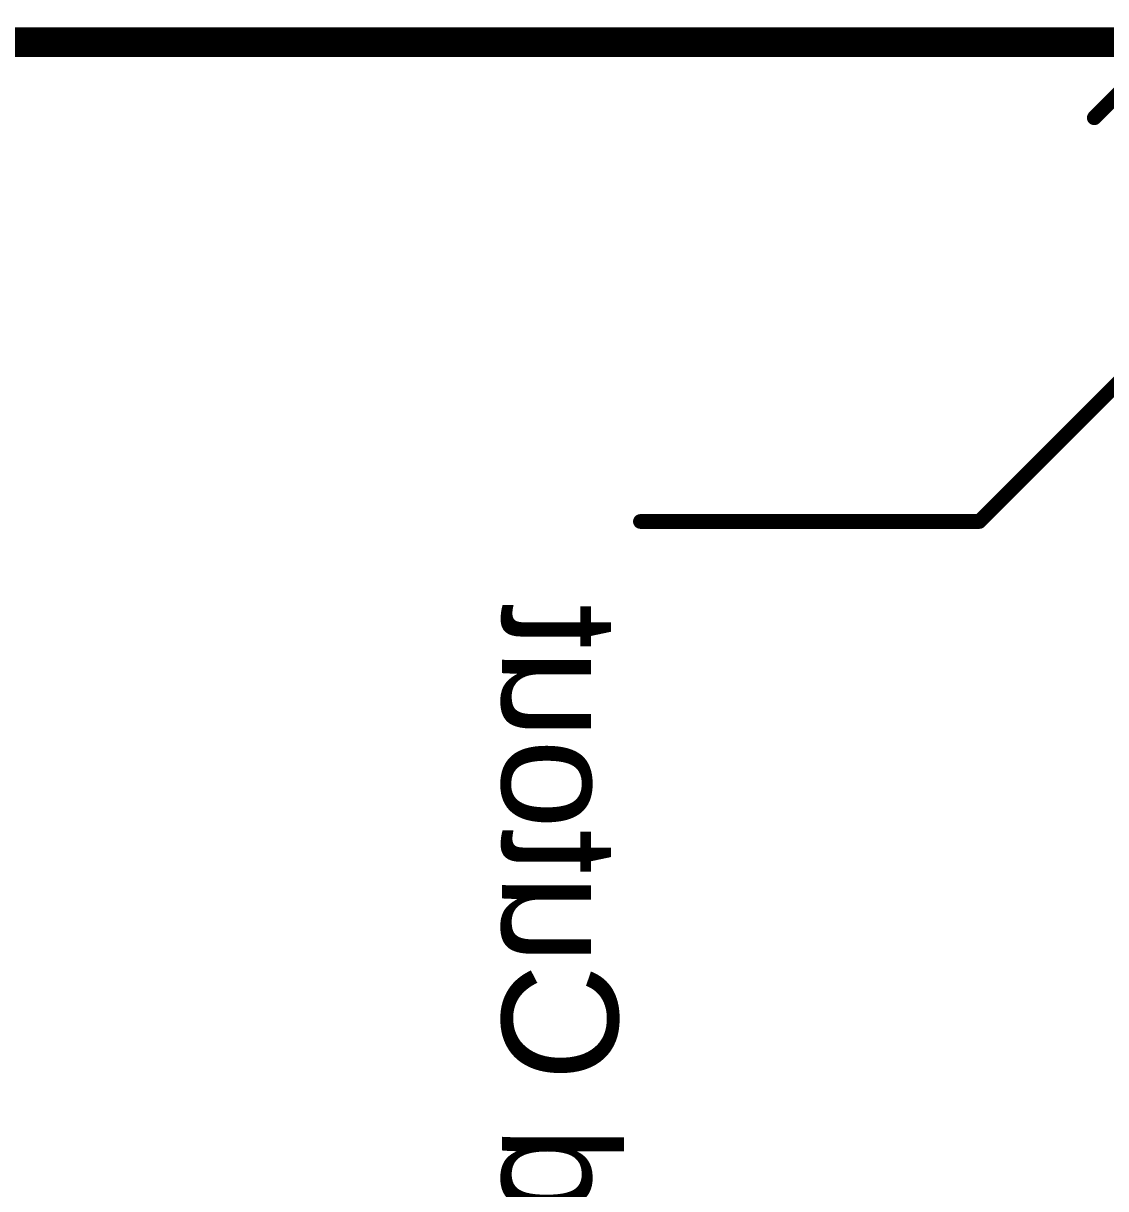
# Model space of a CAD drawing. Header units: inches. Extents: x -2.7 to 10.9, y -2.9 to 7.4.
# Drawn here: x -0.7064 to -0.3391, y -0.6784 to -0.2829 of the extents above; entities that cross this region are included whole.
import ezdxf

# ---------------------------------------------------------------- set-up
doc = ezdxf.new("R2010")
doc.units = ezdxf.units.IN
doc.header["$MEASUREMENT"] = 0
doc.layers.add('Board Outline', color=216, linetype='Continuous')
doc.layers.add('Mechanical 13', color=56, linetype='Continuous')
doc.styles.add('Arial', font='', dxfattribs={"height": 0.2})
doc.styles.get('Arial').set_extended_font_data('Arial')

# ---------------------------------------------------------------- blocks, each defined once
blk = doc.blocks.new('HR915302AE_B_29')
at = {"layer": 'Mechanical 13'}
for points in [[(0.33465, 0.46265, 0.005, 0.005, 0), (0.33465, -0.2124, 0.005, 0.005, 0)], [(0.172, 0.113, 0.005, 0.005, 0), (0.172, -0.002, 0.005, 0.005, 0)], [(0.172, -0.002, 0.005, 0.005, 0), (0.225, -0.055, 0.005, 0.005, 0)], [(0.309, -0.041, 0.005, 0.005, 0), (0.323, -0.055, 0.005, 0.005, 0)]]:
    blk.add_lwpolyline(points, format="xyseb", dxfattribs=at)
for points in [[(0.17075, 0.113, 0.0025, 0.0025, 1), (0.17325, 0.113, 0.0025, 0.0025, 1)], [(0.17075, -0.002, 0.0025, 0.0025, 1), (0.17325, -0.002, 0.0025, 0.0025, 1)], [(0.17075, -0.002, 0.0025, 0.0025, 1), (0.17325, -0.002, 0.0025, 0.0025, 1)], [(0.30775, -0.041, 0.0025, 0.0025, 1), (0.31025, -0.041, 0.0025, 0.0025, 1)]]:
    blk.add_lwpolyline(points, format="xyseb", close=True, dxfattribs=at)
at = {"layer": 'Mechanical 13', "style": 'Arial', "text_generation_flag": 2}
blk.add_text('Board Cutout', height=0.0393701, rotation=180, dxfattribs=at).set_placement((-0.18, 0.16))

msp = doc.modelspace()

# ---------------------------------------------------------------- linework, layer by layer
at = {"layer": 'Board Outline'}
for points in [[(2.84412, -0.24125, 0.005, 0.005, -0.741893), (-2.49969, -1.37795, 0.005, 0.005, 0)], [(-0.84615, -0.28935, 0.01, 0.01, 0), (-0.1716, -0.28935, 0.01, 0.01, 0)]]:
    msp.add_lwpolyline(points, format="xyseb", dxfattribs=at)

# ---------------------------------------------------------------- block references
at = {"rotation": 90}
msp.add_blockref('HR915302AE_B_29', (-0.384, -0.624), dxfattribs=at)

doc.saveas('drawing.dxf')
